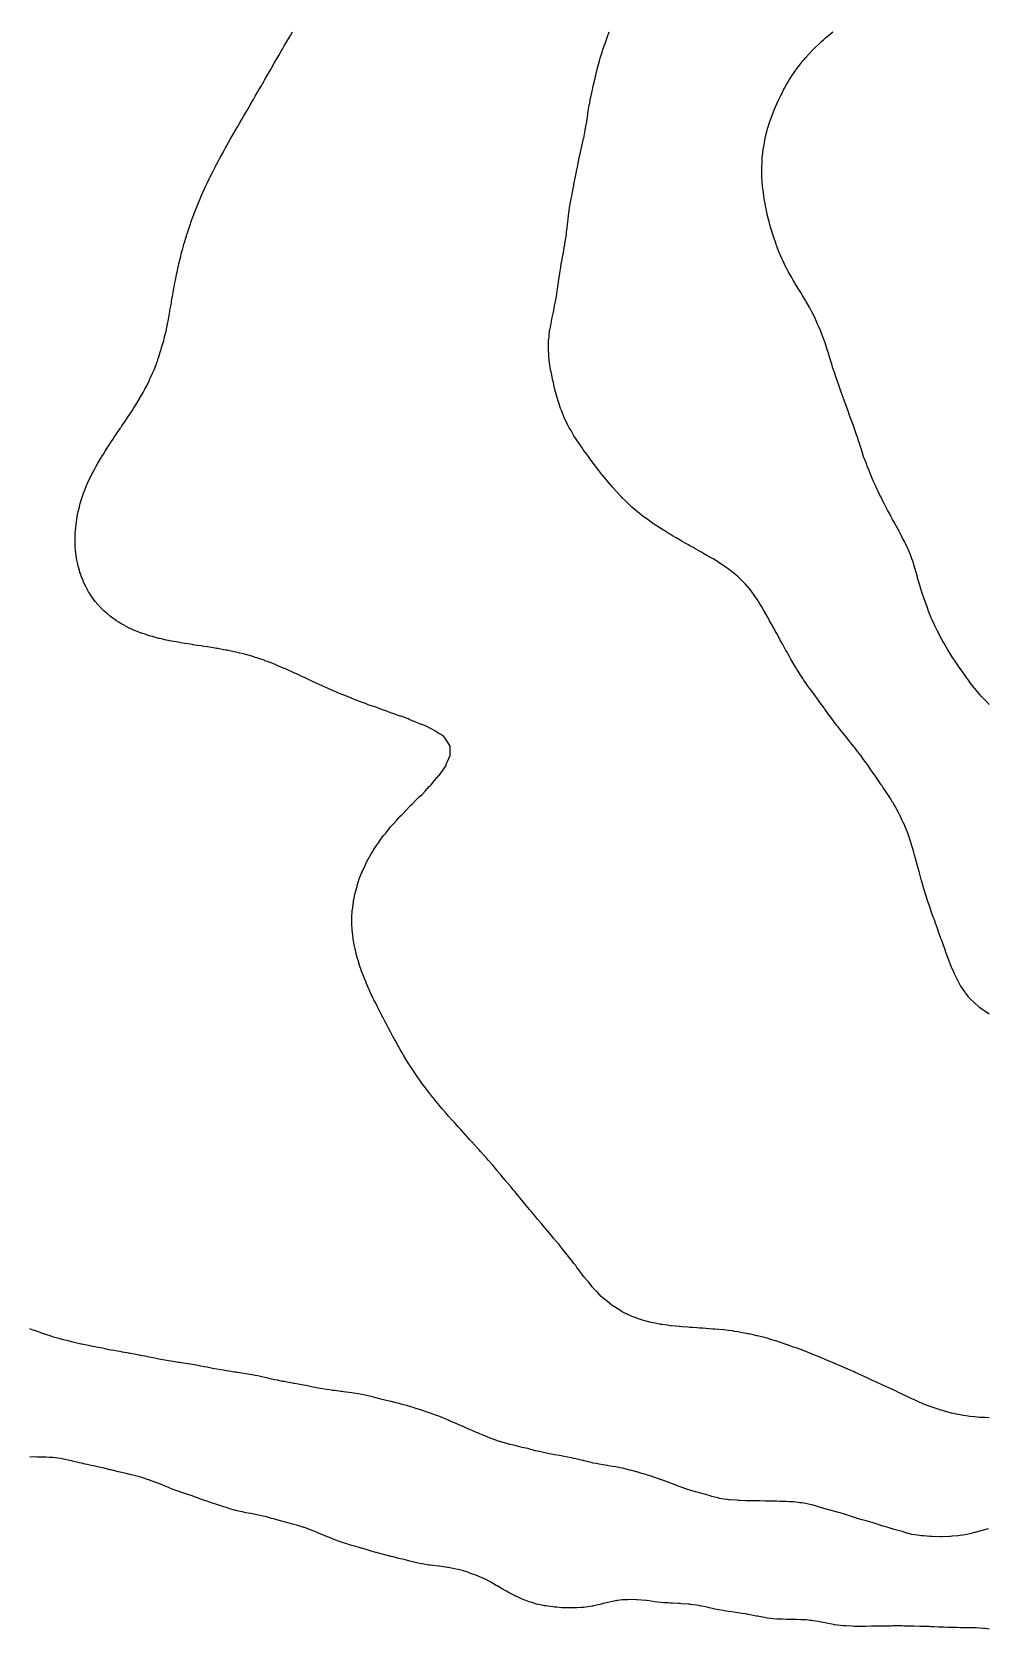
# Model space of a CAD drawing. Extents: x -717077 to -715000, y -984627 to -984000.
# Drawn here: x -716029.6 to -715930.7, y -984166 to -984000.5 of the extents above; entities that cross this region are included whole.
import ezdxf

# ---------------------------------------------------------------- set-up
doc = ezdxf.new("R2010")
doc.units = 0
doc.layers.add('buffer_B1_0_1_clip', color=7, linetype='Continuous')

msp = doc.modelspace()

# ---------------------------------------------------------------- linework, layer by layer
at = {"layer": 'buffer_B1_0_1_clip'}
for points in [[(-715930.5, -984144.08), (-715930.93, -984144.06), (-715931.06, -984144.06), (-715931.5, -984144.04), (-715931.99, -984143.99), (-715932.01, -984143.99), (-715932.5, -984143.94), (-715932.88, -984143.88), (-715933.17, -984143.83), (-715933.5, -984143.77), (-715933.73, -984143.73), (-715934.41, -984143.59), (-715934.5, -984143.57), (-715934.55, -984143.56), (-715934.79, -984143.5), (-715935.34, -984143.34), (-715935.5, -984143.3), (-715935.8, -984143.2), (-715936.1, -984143.1), (-715936.5, -984142.96), (-715936.83, -984142.84), (-715937.37, -984142.62), (-715937.5, -984142.57), (-715937.55, -984142.55), (-715937.68, -984142.5), (-715938.23, -984142.23), (-715938.5, -984142.11), (-715938.91, -984141.91), (-715939.23, -984141.77), (-715939.59, -984141.6), (-715939.82, -984141.5), (-715940.27, -984141.27), (-715940.5, -984141.16), (-715940.95, -984140.95), (-715941.12, -984140.87), (-715941.5, -984140.7), (-715941.64, -984140.64), (-715941.95, -984140.5), (-715942.32, -984140.32), (-715942.5, -984140.24), (-715942.99, -984140.01), (-715943, -984140), (-715943.5, -984139.78), (-715943.69, -984139.69), (-715944.14, -984139.5), (-715944.38, -984139.38), (-715944.5, -984139.33), (-715944.8, -984139.2), (-715945.07, -984139.07), (-715945.76, -984138.77), (-715946.42, -984138.5), (-715946.47, -984138.48), (-715946.5, -984138.46), (-715946.56, -984138.44), (-715947.17, -984138.17), (-715947.5, -984138.03), (-715947.87, -984137.87), (-715948.28, -984137.71), (-715948.5, -984137.63), (-715948.59, -984137.59), (-715948.83, -984137.5), (-715949.3, -984137.3), (-715949.5, -984137.22), (-715949.95, -984137.05), (-715950.02, -984137.02), (-715950.5, -984136.84), (-715950.75, -984136.75), (-715951.48, -984136.5), (-715951.49, -984136.49), (-715951.5, -984136.49), (-715951.51, -984136.49), (-715952.23, -984136.24), (-715952.5, -984136.15), (-715953, -984136), (-715953, -984136), (-715953.5, -984135.85), (-715953.78, -984135.78), (-715954.36, -984135.63), (-715954.5, -984135.6), (-715954.58, -984135.58), (-715954.95, -984135.5), (-715955.39, -984135.39), (-715955.5, -984135.37), (-715955.66, -984135.34), (-715956.22, -984135.23), (-715956.5, -984135.18), (-715956.87, -984135.13), (-715957.09, -984135.09), (-715957.5, -984135.04), (-715957.98, -984134.98), (-715958.01, -984134.98), (-715958.5, -984134.93), (-715958.9, -984134.9), (-715959.11, -984134.89), (-715959.5, -984134.85), (-715959.83, -984134.83), (-715960.19, -984134.81), (-715960.5, -984134.79), (-715960.76, -984134.77), (-715961.26, -984134.74), (-715961.5, -984134.72), (-715961.7, -984134.7), (-715962.34, -984134.66), (-715962.5, -984134.64), (-715962.62, -984134.63), (-715963.45, -984134.55), (-715963.5, -984134.54), (-715963.53, -984134.54), (-715963.83, -984134.5), (-715964.41, -984134.42), (-715964.5, -984134.41), (-715964.61, -984134.38), (-715965.25, -984134.25), (-715965.5, -984134.21), (-715965.9, -984134.1), (-715966.05, -984134.06), (-715966.5, -984133.94), (-715966.82, -984133.82), (-715967.37, -984133.63), (-715967.5, -984133.58), (-715967.56, -984133.56), (-715967.69, -984133.5), (-715968.22, -984133.23), (-715968.5, -984133.09), (-715968.86, -984132.87), (-715969.48, -984132.5), (-715969.49, -984132.49), (-715969.5, -984132.48), (-715969.59, -984132.41), (-715970.03, -984132.04), (-715970.5, -984131.66), (-715970.58, -984131.59), (-715970.68, -984131.5), (-715971.07, -984131.08), (-715971.5, -984130.64), (-715971.56, -984130.57), (-715971.63, -984130.5), (-715972.01, -984130.01), (-715972.15, -984129.85), (-715972.44, -984129.5), (-715972.46, -984129.47), (-715972.5, -984129.43), (-715972.89, -984128.89), (-715973.2, -984128.5), (-715973.32, -984128.32), (-715973.5, -984128.1), (-715973.75, -984127.75), (-715973.96, -984127.5), (-715974.19, -984127.19), (-715974.5, -984126.82), (-715974.64, -984126.64), (-715974.76, -984126.5), (-715975.08, -984126.09), (-715975.5, -984125.61), (-715975.55, -984125.55), (-715975.59, -984125.5), (-715976, -984125), (-715976, -984125), (-715976.43, -984124.5), (-715976.46, -984124.47), (-715976.5, -984124.43), (-715976.91, -984123.92), (-715977.28, -984123.5), (-715977.38, -984123.38), (-715977.5, -984123.24), (-715977.83, -984122.83), (-715978.12, -984122.5), (-715978.29, -984122.29), (-715978.5, -984122.04), (-715978.74, -984121.74), (-715978.95, -984121.5), (-715979.19, -984121.19), (-715979.5, -984120.82), (-715979.64, -984120.65), (-715979.77, -984120.5), (-715980.09, -984120.09), (-715980.5, -984119.62), (-715980.55, -984119.55), (-715980.6, -984119.5), (-715981, -984119.01), (-715981.08, -984118.91), (-715981.44, -984118.5), (-715981.47, -984118.47), (-715981.5, -984118.43), (-715981.92, -984117.92), (-715982.3, -984117.5), (-715982.39, -984117.39), (-715982.5, -984117.27), (-715982.85, -984116.86), (-715983.19, -984116.5), (-715983.33, -984116.33), (-715983.5, -984116.15), (-715983.8, -984115.8), (-715984.08, -984115.5), (-715984.28, -984115.28), (-715984.5, -984115.05), (-715984.75, -984114.76), (-715984.99, -984114.5), (-715985.23, -984114.23), (-715985.5, -984113.94), (-715985.7, -984113.71), (-715985.89, -984113.5), (-715986.17, -984113.18), (-715986.5, -984112.82), (-715986.64, -984112.65), (-715986.77, -984112.5), (-715987.1, -984112.1), (-715987.5, -984111.65), (-715987.56, -984111.57), (-715987.62, -984111.5), (-715988.01, -984111.01), (-715988.11, -984110.89), (-715988.42, -984110.5), (-715988.46, -984110.46), (-715988.5, -984110.41), (-715988.89, -984109.89), (-715989.18, -984109.5), (-715989.31, -984109.32), (-715989.5, -984109.07), (-715989.73, -984108.73), (-715989.89, -984108.5), (-715990.13, -984108.13), (-715990.5, -984107.58), (-715990.53, -984107.53), (-715990.55, -984107.5), (-715990.62, -984107.37), (-715990.9, -984106.91), (-715991.15, -984106.5), (-715991.28, -984106.28), (-715991.5, -984105.92), (-715991.65, -984105.65), (-715991.73, -984105.5), (-715992, -984105), (-715992.01, -984104.99), (-715992.28, -984104.5), (-715992.36, -984104.36), (-715992.5, -984104.11), (-715992.7, -984103.71), (-715992.81, -984103.5), (-715993.05, -984103.05), (-715993.16, -984102.84), (-715993.34, -984102.5), (-715993.39, -984102.4), (-715993.5, -984102.21), (-715993.85, -984101.5), (-715994.07, -984101.07), (-715994.21, -984100.79), (-715994.35, -984100.5), (-715994.4, -984100.4), (-715994.5, -984100.21), (-715994.71, -984099.72), (-715994.81, -984099.5), (-715995.01, -984099.02), (-715995.03, -984098.96), (-715995.23, -984098.5), (-715995.31, -984098.31), (-715995.5, -984097.82), (-715995.58, -984097.58), (-715995.61, -984097.5), (-715995.66, -984097.34), (-715995.82, -984096.82), (-715995.92, -984096.5), (-715996.04, -984096.04), (-715996.06, -984095.93), (-715996.17, -984095.5), (-715996.23, -984095.23), (-715996.34, -984094.66), (-715996.37, -984094.5), (-715996.38, -984094.38), (-715996.48, -984093.52), (-715996.48, -984093.5), (-715996.48, -984093.48), (-715996.5, -984092.93), (-715996.51, -984092.51), (-715996.51, -984092.5), (-715996.51, -984092.49), (-715996.5, -984092.27), (-715996.46, -984091.54), (-715996.46, -984091.5), (-715996.45, -984091.45), (-715996.34, -984090.65), (-715996.32, -984090.5), (-715996.27, -984090.27), (-715996.18, -984089.82), (-715996.1, -984089.5), (-715995.97, -984089.03), (-715995.95, -984088.95), (-715995.81, -984088.5), (-715995.73, -984088.26), (-715995.5, -984087.65), (-715995.45, -984087.54), (-715995.44, -984087.5), (-715995.38, -984087.39), (-715995.14, -984086.86), (-715994.97, -984086.5), (-715994.81, -984086.19), (-715994.5, -984085.64), (-715994.44, -984085.55), (-715994.41, -984085.5), (-715994.25, -984085.26), (-715994.05, -984084.94), (-715993.75, -984084.5), (-715993.65, -984084.35), (-715993.5, -984084.13), (-715993.22, -984083.77), (-715992.99, -984083.5), (-715992.78, -984083.22), (-715992.5, -984082.87), (-715992.32, -984082.67), (-715992.15, -984082.5), (-715991.85, -984082.15), (-715991.5, -984081.76), (-715991.36, -984081.63), (-715991.22, -984081.5), (-715990.88, -984081.12), (-715990.5, -984080.72), (-715990.38, -984080.61), (-715990.26, -984080.5), (-715989.88, -984080.11), (-715989.5, -984079.73), (-715989.37, -984079.62), (-715989.23, -984079.5), (-715988.89, -984079.11), (-715988.5, -984078.69), (-715988.4, -984078.6), (-715988.28, -984078.5), (-715987.93, -984078.06), (-715987.5, -984077.55), (-715987.47, -984077.53), (-715987.44, -984077.5), (-715987.32, -984077.32), (-715987.06, -984076.94), (-715986.75, -984076.5), (-715986.69, -984076.31), (-715986.5, -984075.83), (-715986.39, -984075.61), (-715986.33, -984075.5), (-715986.32, -984075.32), (-715986.33, -984074.66), (-715986.32, -984074.5), (-715986.38, -984074.38), (-715986.5, -984074.23), (-715986.77, -984073.77), (-715986.98, -984073.5), (-715987.29, -984073.29), (-715987.5, -984073.18), (-715987.91, -984072.91), (-715988.29, -984072.7), (-715988.5, -984072.59), (-715988.55, -984072.55), (-715988.65, -984072.5), (-715989.25, -984072.25), (-715989.5, -984072.17), (-715989.96, -984071.97), (-715990.06, -984071.93), (-715990.5, -984071.76), (-715990.68, -984071.68), (-715991.11, -984071.5), (-715991.4, -984071.4), (-715991.5, -984071.38), (-715991.69, -984071.31), (-715992.14, -984071.14), (-715992.5, -984071.03), (-715992.88, -984070.88), (-715993.24, -984070.76), (-715993.5, -984070.66), (-715993.61, -984070.62), (-715993.92, -984070.5), (-715994.35, -984070.36), (-715994.5, -984070.31), (-715994.8, -984070.2), (-715995.09, -984070.09), (-715995.5, -984069.94), (-715995.81, -984069.82), (-715996.41, -984069.59), (-715996.5, -984069.55), (-715996.53, -984069.54), (-715996.62, -984069.5), (-715997.5, -984069.15), (-715997.96, -984068.96), (-715998.1, -984068.89), (-715998.5, -984068.73), (-715999.01, -984068.5), (-715999.35, -984068.35), (-715999.5, -984068.28), (-715999.89, -984068.1), (-716000.04, -984068.04), (-716000.5, -984067.83), (-716000.72, -984067.72), (-716001.2, -984067.5), (-716001.4, -984067.4), (-716001.5, -984067.36), (-716001.76, -984067.23), (-716002.08, -984067.08), (-716002.5, -984066.89), (-716003.38, -984066.5), (-716003.46, -984066.46), (-716003.5, -984066.44), (-716003.59, -984066.4), (-716004.16, -984066.16), (-716004.5, -984066.01), (-716004.87, -984065.87), (-716005.28, -984065.72), (-716005.5, -984065.64), (-716005.6, -984065.6), (-716005.92, -984065.5), (-716006.35, -984065.35), (-716006.5, -984065.3), (-716006.77, -984065.22), (-716007.12, -984065.12), (-716007.5, -984065.01), (-716007.9, -984064.91), (-716008.15, -984064.85), (-716008.5, -984064.76), (-716008.71, -984064.71), (-716009.43, -984064.56), (-716009.5, -984064.55), (-716009.54, -984064.54), (-716009.78, -984064.5), (-716010.39, -984064.39), (-716010.5, -984064.37), (-716010.65, -984064.34), (-716011.24, -984064.25), (-716011.5, -984064.21), (-716011.84, -984064.16), (-716012.11, -984064.11), (-716012.5, -984064.06), (-716012.98, -984063.99), (-716013.02, -984063.98), (-716013.5, -984063.91), (-716013.85, -984063.85), (-716014.21, -984063.79), (-716014.5, -984063.74), (-716014.7, -984063.7), (-716015.43, -984063.57), (-716015.5, -984063.55), (-716015.54, -984063.54), (-716015.74, -984063.5), (-716016.36, -984063.36), (-716016.5, -984063.33), (-716016.73, -984063.27), (-716017.15, -984063.15), (-716017.5, -984063.06), (-716017.91, -984062.91), (-716018.17, -984062.82), (-716018.5, -984062.71), (-716018.65, -984062.65), (-716019.01, -984062.5), (-716019.35, -984062.35), (-716019.5, -984062.29), (-716019.95, -984062.05), (-716020.01, -984062.01), (-716020.5, -984061.75), (-716020.65, -984061.65), (-716020.88, -984061.5), (-716021.24, -984061.24), (-716021.5, -984061.05), (-716021.8, -984060.8), (-716022.14, -984060.5), (-716022.32, -984060.33), (-716022.5, -984060.15), (-716022.81, -984059.81), (-716023.07, -984059.5), (-716023.26, -984059.26), (-716023.5, -984058.91), (-716023.66, -984058.66), (-716023.76, -984058.5), (-716024.02, -984058.02), (-716024.05, -984057.94), (-716024.28, -984057.5), (-716024.34, -984057.34), (-716024.5, -984056.94), (-716024.62, -984056.62), (-716024.66, -984056.5), (-716024.72, -984056.27), (-716024.84, -984055.84), (-716024.93, -984055.5), (-716025.01, -984055.01), (-716025.01, -984054.98), (-716025.09, -984054.5), (-716025.12, -984054.12), (-716025.14, -984053.86), (-716025.17, -984053.5), (-716025.16, -984053.17), (-716025.16, -984052.84), (-716025.16, -984052.5), (-716025.12, -984052.12), (-716025.1, -984051.89), (-716025.07, -984051.5), (-716024.99, -984051.01), (-716024.98, -984050.99), (-716024.9, -984050.5), (-716024.83, -984050.17), (-716024.72, -984049.72), (-716024.67, -984049.5), (-716024.63, -984049.37), (-716024.5, -984048.91), (-716024.4, -984048.6), (-716024.37, -984048.5), (-716024.28, -984048.28), (-716024.12, -984047.87), (-716023.98, -984047.5), (-716023.83, -984047.17), (-716023.54, -984046.54), (-716023.52, -984046.5), (-716023.51, -984046.48), (-716023.5, -984046.45), (-716023.16, -984045.84), (-716022.98, -984045.5), (-716022.8, -984045.19), (-716022.5, -984044.66), (-716022.44, -984044.56), (-716022.4, -984044.5), (-716022.23, -984044.23), (-716022.05, -984043.95), (-716021.77, -984043.5), (-716021.66, -984043.33), (-716021.5, -984043.07), (-716021.27, -984042.73), (-716021.11, -984042.5), (-716020.86, -984042.13), (-716020.5, -984041.58), (-716020.46, -984041.53), (-716020.44, -984041.5), (-716020.32, -984041.32), (-716020.06, -984040.94), (-716019.76, -984040.5), (-716019.66, -984040.34), (-716019.5, -984040.1), (-716019.26, -984039.74), (-716019.1, -984039.5), (-716018.87, -984039.13), (-716018.5, -984038.51), (-716018.49, -984038.5), (-716018.49, -984038.5), (-716018.48, -984038.48), (-716018.13, -984037.87), (-716017.93, -984037.5), (-716017.78, -984037.22), (-716017.5, -984036.63), (-716017.45, -984036.54), (-716017.43, -984036.5), (-716017.38, -984036.38), (-716017.14, -984035.86), (-716016.99, -984035.5), (-716016.85, -984035.15), (-716016.68, -984034.69), (-716016.61, -984034.5), (-716016.58, -984034.41), (-716016.5, -984034.15), (-716016.34, -984033.66), (-716016.29, -984033.5), (-716016.2, -984033.2), (-716016.1, -984032.89), (-716015.99, -984032.5), (-716015.89, -984032.1), (-716015.83, -984031.83), (-716015.75, -984031.5), (-716015.7, -984031.29), (-716015.55, -984030.56), (-716015.54, -984030.5), (-716015.53, -984030.46), (-716015.5, -984030.26), (-716015.38, -984029.62), (-716015.36, -984029.5), (-716015.34, -984029.34), (-716015.23, -984028.76), (-716015.19, -984028.5), (-716015.13, -984028.13), (-716015.09, -984027.91), (-716015.02, -984027.5), (-716014.94, -984027.06), (-716014.91, -984026.92), (-716014.84, -984026.5), (-716014.78, -984026.22), (-716014.68, -984025.68), (-716014.64, -984025.5), (-716014.61, -984025.38), (-716014.5, -984024.84), (-716014.43, -984024.56), (-716014.42, -984024.5), (-716014.39, -984024.39), (-716014.23, -984023.76), (-716014.17, -984023.5), (-716014.04, -984023.04), (-716014.02, -984022.98), (-716013.89, -984022.5), (-716013.8, -984022.2), (-716013.63, -984021.63), (-716013.59, -984021.5), (-716013.57, -984021.43), (-716013.5, -984021.21), (-716013.32, -984020.68), (-716013.26, -984020.5), (-716013.13, -984020.13), (-716013.06, -984019.94), (-716012.9, -984019.5), (-716012.79, -984019.21), (-716012.54, -984018.54), (-716012.52, -984018.5), (-716012.51, -984018.48), (-716012.5, -984018.44), (-716012.22, -984017.78), (-716012.1, -984017.5), (-716011.65, -984016.5), (-716011.6, -984016.39), (-716011.5, -984016.17), (-716011.28, -984015.72), (-716011.17, -984015.5), (-716010.94, -984015.05), (-716010.84, -984014.84), (-716010.66, -984014.5), (-716010.61, -984014.39), (-716010.5, -984014.17), (-716010.26, -984013.73), (-716010.13, -984013.5), (-716009.91, -984013.09), (-716009.7, -984012.71), (-716009.59, -984012.5), (-716009.5, -984012.33), (-716009.02, -984011.5), (-716008.83, -984011.16), (-716008.5, -984010.57), (-716008.47, -984010.53), (-716008.45, -984010.5), (-716008.39, -984010.4), (-716008.1, -984009.9), (-716007.87, -984009.5), (-716007.73, -984009.26), (-716007.5, -984008.85), (-716007.36, -984008.63), (-716007.29, -984008.5), (-716006.99, -984008), (-716006.99, -984007.99), (-716006.7, -984007.5), (-716006.63, -984007.37), (-716006.5, -984007.14), (-716006.26, -984006.74), (-716006.12, -984006.5), (-716005.89, -984006.11), (-716005.62, -984005.62), (-716005.55, -984005.5), (-716005.53, -984005.47), (-716005.5, -984005.41), (-716005.16, -984004.83), (-716004.98, -984004.5), (-716004.8, -984004.2), (-716004.5, -984003.66), (-716004.44, -984003.56), (-716004.4, -984003.5), (-716004.27, -984003.28), (-716004.07, -984002.93), (-716003.82, -984002.5), (-716003.7, -984002.3), (-716003.5, -984001.95), (-716003.33, -984001.67), (-716003.23, -984001.5), (-716002.96, -984001.04), (-716002.85, -984000.86), (-716002.65, -984000.5)], [(-715930.5, -984102.25), (-715930.95, -984101.95), (-715931.25, -984101.74), (-715931.5, -984101.58), (-715931.54, -984101.54), (-715931.59, -984101.5), (-715932.06, -984101.06), (-715932.5, -984100.63), (-715932.56, -984100.56), (-715932.61, -984100.5), (-715932.96, -984100.04), (-715932.99, -984099.99), (-715933.35, -984099.5), (-715933.4, -984099.41), (-715933.5, -984099.25), (-715933.76, -984098.76), (-715933.9, -984098.5), (-715934.09, -984098.09), (-715934.24, -984097.75), (-715934.36, -984097.5), (-715934.4, -984097.4), (-715934.5, -984097.15), (-715934.68, -984096.68), (-715934.74, -984096.5), (-715934.89, -984096.11), (-715934.94, -984095.95), (-715935.11, -984095.5), (-715935.21, -984095.21), (-715935.45, -984094.54), (-715935.47, -984094.5), (-715935.48, -984094.48), (-715935.5, -984094.42), (-715935.74, -984093.74), (-715935.82, -984093.5), (-715936, -984093), (-715936.01, -984092.99), (-715936.18, -984092.5), (-715936.27, -984092.27), (-715936.5, -984091.62), (-715936.53, -984091.53), (-715936.54, -984091.5), (-715936.56, -984091.44), (-715936.78, -984090.78), (-715936.88, -984090.5), (-715937.03, -984090.03), (-715937.05, -984089.94), (-715937.19, -984089.5), (-715937.26, -984089.27), (-715937.48, -984088.52), (-715937.48, -984088.5), (-715937.49, -984088.49), (-715937.5, -984088.45), (-715937.75, -984087.5), (-715937.84, -984087.15), (-715937.91, -984086.91), (-715938.02, -984086.5), (-715938.12, -984086.12), (-715938.22, -984085.78), (-715938.29, -984085.5), (-715938.34, -984085.34), (-715938.5, -984084.81), (-715938.57, -984084.57), (-715938.59, -984084.5), (-715938.64, -984084.36), (-715938.82, -984083.82), (-715938.94, -984083.5), (-715939.1, -984083.1), (-715939.25, -984082.75), (-715939.35, -984082.5), (-715939.4, -984082.4), (-715939.5, -984082.19), (-715939.72, -984081.72), (-715939.82, -984081.5), (-715940.06, -984081.06), (-715940.21, -984080.79), (-715940.36, -984080.5), (-715940.42, -984080.42), (-715940.5, -984080.29), (-715940.8, -984079.8), (-715940.98, -984079.5), (-715941.2, -984079.2), (-715941.5, -984078.76), (-715941.6, -984078.6), (-715941.67, -984078.5), (-715942.01, -984078.01), (-715942.07, -984077.93), (-715942.36, -984077.5), (-715942.42, -984077.42), (-715942.5, -984077.3), (-715942.82, -984076.83), (-715943.04, -984076.5), (-715943.23, -984076.24), (-715943.5, -984075.88), (-715943.65, -984075.66), (-715943.77, -984075.5), (-715944.09, -984075.09), (-715944.5, -984074.57), (-715944.53, -984074.53), (-715944.55, -984074.5), (-715944.76, -984074.24), (-715944.97, -984073.97), (-715945.35, -984073.5), (-715945.42, -984073.42), (-715945.5, -984073.33), (-715945.86, -984072.87), (-715946.15, -984072.5), (-715946.31, -984072.31), (-715946.5, -984072.07), (-715946.74, -984071.74), (-715947.16, -984071.16), (-715947.5, -984070.7), (-715947.58, -984070.58), (-715947.64, -984070.5), (-715948, -984070), (-715948, -984070), (-715948.36, -984069.5), (-715948.42, -984069.42), (-715948.5, -984069.32), (-715948.84, -984068.85), (-715949.1, -984068.5), (-715949.27, -984068.27), (-715949.5, -984067.95), (-715949.68, -984067.68), (-715949.81, -984067.5), (-715950.08, -984067.08), (-715950.35, -984066.64), (-715950.45, -984066.5), (-715950.46, -984066.47), (-715950.5, -984066.41), (-715950.83, -984065.83), (-715951.03, -984065.5), (-715951.19, -984065.2), (-715951.5, -984064.66), (-715951.55, -984064.56), (-715951.59, -984064.5), (-715951.69, -984064.3), (-715951.91, -984063.91), (-715952.14, -984063.5), (-715952.26, -984063.26), (-715952.5, -984062.83), (-715952.62, -984062.62), (-715952.68, -984062.5), (-715952.91, -984062.09), (-715952.97, -984061.97), (-715953.24, -984061.5), (-715953.33, -984061.33), (-715953.5, -984061.03), (-715953.69, -984060.69), (-715953.8, -984060.5), (-715954.06, -984060.06), (-715954.26, -984059.74), (-715954.4, -984059.5), (-715954.44, -984059.44), (-715954.5, -984059.35), (-715954.84, -984058.84), (-715955.09, -984058.5), (-715955.27, -984058.27), (-715955.5, -984057.99), (-715955.72, -984057.73), (-715955.94, -984057.5), (-715956.22, -984057.22), (-715956.5, -984056.97), (-715956.74, -984056.74), (-715957.05, -984056.5), (-715957.3, -984056.3), (-715957.5, -984056.16), (-715957.88, -984055.88), (-715958.47, -984055.5), (-715958.49, -984055.49), (-715958.5, -984055.48), (-715958.54, -984055.45), (-715959.1, -984055.1), (-715959.5, -984054.88), (-715959.73, -984054.73), (-715960.14, -984054.5), (-715960.36, -984054.37), (-715960.5, -984054.3), (-715960.98, -984054.01), (-715961, -984054), (-715961.5, -984053.73), (-715961.64, -984053.64), (-715961.9, -984053.5), (-715962.28, -984053.28), (-715962.5, -984053.16), (-715962.91, -984052.91), (-715963.3, -984052.7), (-715963.5, -984052.58), (-715963.55, -984052.55), (-715963.64, -984052.5), (-715964.16, -984052.16), (-715964.5, -984051.96), (-715964.77, -984051.78), (-715965.2, -984051.5), (-715965.37, -984051.38), (-715965.5, -984051.3), (-715965.95, -984050.96), (-715966.24, -984050.76), (-715966.5, -984050.57), (-715966.54, -984050.54), (-715966.59, -984050.5), (-715967.08, -984050.08), (-715967.5, -984049.74), (-715967.62, -984049.62), (-715967.76, -984049.5), (-715968.13, -984049.13), (-715968.5, -984048.76), (-715968.63, -984048.63), (-715968.75, -984048.5), (-715969.1, -984048.1), (-715969.5, -984047.66), (-715969.57, -984047.57), (-715969.64, -984047.5), (-715970.02, -984047.03), (-715970.37, -984046.62), (-715970.48, -984046.5), (-715970.49, -984046.49), (-715970.5, -984046.48), (-715970.92, -984045.92), (-715971.26, -984045.5), (-715971.36, -984045.36), (-715971.5, -984045.18), (-715971.78, -984044.79), (-715972.01, -984044.5), (-715972.21, -984044.21), (-715972.5, -984043.82), (-715972.63, -984043.63), (-715972.72, -984043.5), (-715973.03, -984043.03), (-715973.19, -984042.81), (-715973.4, -984042.5), (-715973.43, -984042.44), (-715973.5, -984042.34), (-715973.8, -984041.81), (-715973.99, -984041.5), (-715974.16, -984041.16), (-715974.49, -984040.51), (-715974.49, -984040.5), (-715974.49, -984040.5), (-715974.5, -984040.49), (-715974.77, -984039.78), (-715974.89, -984039.5), (-715975.03, -984039.03), (-715975.06, -984038.93), (-715975.2, -984038.5), (-715975.26, -984038.27), (-715975.47, -984037.53), (-715975.48, -984037.5), (-715975.48, -984037.48), (-715975.5, -984037.42), (-715975.67, -984036.67), (-715975.71, -984036.5), (-715975.76, -984036.23), (-715975.84, -984035.85), (-715975.92, -984035.5), (-715975.99, -984035), (-715975.99, -984035), (-715976.07, -984034.5), (-715976.1, -984034.11), (-715976.12, -984033.88), (-715976.15, -984033.5), (-715976.14, -984033.14), (-715976.13, -984032.86), (-715976.13, -984032.5), (-715976.08, -984032.09), (-715976.07, -984031.93), (-715976.02, -984031.5), (-715975.94, -984031.06), (-715975.91, -984030.92), (-715975.84, -984030.5), (-715975.78, -984030.22), (-715975.66, -984029.66), (-715975.63, -984029.5), (-715975.6, -984029.39), (-715975.5, -984028.84), (-715975.44, -984028.56), (-715975.43, -984028.5), (-715975.42, -984028.42), (-715975.29, -984027.7), (-715975.26, -984027.5), (-715975.22, -984027.23), (-715975.16, -984026.83), (-715975.12, -984026.5), (-715975.06, -984026.06), (-715975.04, -984025.96), (-715974.97, -984025.5), (-715974.91, -984025.09), (-715974.87, -984024.87), (-715974.81, -984024.5), (-715974.76, -984024.24), (-715974.65, -984023.65), (-715974.62, -984023.5), (-715974.6, -984023.4), (-715974.5, -984022.81), (-715974.45, -984022.55), (-715974.44, -984022.5), (-715974.43, -984022.43), (-715974.31, -984021.68), (-715974.29, -984021.5), (-715974.26, -984021.26), (-715974.21, -984020.79), (-715974.13, -984020.13), (-715974.1, -984019.89), (-715974.06, -984019.5), (-715973.99, -984019), (-715973.99, -984018.99), (-715973.92, -984018.5), (-715973.85, -984018.14), (-715973.79, -984017.79), (-715973.73, -984017.5), (-715973.7, -984017.3), (-715973.55, -984016.55), (-715973.54, -984016.5), (-715973.53, -984016.47), (-715973.5, -984016.29), (-715973.37, -984015.63), (-715973.34, -984015.5), (-715973.31, -984015.31), (-715973.21, -984014.79), (-715973.15, -984014.5), (-715973.06, -984014.07), (-715973.04, -984013.95), (-715972.95, -984013.5), (-715972.86, -984013.13), (-715972.78, -984012.78), (-715972.71, -984012.5), (-715972.67, -984012.32), (-715972.5, -984011.53), (-715972.49, -984011.5), (-715972.49, -984011.5), (-715972.49, -984011.49), (-715972.33, -984010.67), (-715972.3, -984010.5), (-715972.26, -984010.26), (-715972.18, -984009.81), (-715972.14, -984009.5), (-715972.07, -984009.07), (-715972.05, -984008.95), (-715971.98, -984008.5), (-715971.91, -984008.09), (-715971.87, -984007.88), (-715971.81, -984007.5), (-715971.75, -984007.24), (-715971.62, -984006.62), (-715971.59, -984006.5), (-715971.5, -984006.08), (-715971.39, -984005.61), (-715971.36, -984005.5), (-715971.32, -984005.32), (-715971.19, -984004.81), (-715971.12, -984004.5), (-715970.86, -984003.5), (-715970.78, -984003.22), (-715970.58, -984002.58), (-715970.55, -984002.5), (-715970.54, -984002.46), (-715970.5, -984002.33), (-715970.28, -984001.71), (-715970.21, -984001.5), (-715970.05, -984001.06), (-715970.03, -984000.97), (-715969.86, -984000.5)], [(-715930.5, -984070.19), (-715930.83, -984069.83), (-715931.15, -984069.5), (-715931.32, -984069.32), (-715931.5, -984069.12), (-715931.78, -984068.78), (-715932.02, -984068.5), (-715932.22, -984068.23), (-715932.5, -984067.87), (-715932.65, -984067.66), (-715932.77, -984067.5), (-715933.06, -984067.07), (-715933.41, -984066.59), (-715933.47, -984066.5), (-715933.48, -984066.49), (-715933.5, -984066.47), (-715933.89, -984065.89), (-715934.16, -984065.5), (-715934.29, -984065.3), (-715934.5, -984064.98), (-715934.68, -984064.69), (-715934.8, -984064.5), (-715935.05, -984064.05), (-715935.2, -984063.8), (-715935.37, -984063.5), (-715935.41, -984063.42), (-715935.5, -984063.26), (-715935.76, -984062.76), (-715935.89, -984062.5), (-715936.08, -984062.09), (-715936.25, -984061.75), (-715936.37, -984061.5), (-715936.41, -984061.41), (-715936.5, -984061.19), (-715936.7, -984060.7), (-715936.78, -984060.5), (-715936.94, -984060.06), (-715936.97, -984059.97), (-715937.14, -984059.5), (-715937.23, -984059.23), (-715937.47, -984058.53), (-715937.48, -984058.5), (-715937.48, -984058.49), (-715937.5, -984058.45), (-715937.72, -984057.73), (-715937.8, -984057.5), (-715937.91, -984057.09), (-715937.94, -984056.95), (-715938.07, -984056.5), (-715938.16, -984056.16), (-715938.29, -984055.7), (-715938.35, -984055.5), (-715938.39, -984055.39), (-715938.5, -984055.09), (-715938.65, -984054.66), (-715938.72, -984054.5), (-715938.9, -984054.1), (-715938.96, -984053.96), (-715939.17, -984053.5), (-715939.28, -984053.28), (-715939.5, -984052.87), (-715939.62, -984052.62), (-715939.68, -984052.5), (-715939.9, -984052.1), (-715939.97, -984051.97), (-715940.23, -984051.5), (-715940.32, -984051.32), (-715940.5, -984051.01), (-715940.67, -984050.68), (-715940.77, -984050.5), (-715941.02, -984050.03), (-715941.09, -984049.91), (-715941.31, -984049.5), (-715941.37, -984049.37), (-715941.5, -984049.13), (-715941.7, -984048.71), (-715941.81, -984048.5), (-715942.03, -984048.03), (-715942.09, -984047.91), (-715942.28, -984047.5), (-715942.34, -984047.35), (-715942.5, -984047), (-715942.64, -984046.65), (-715942.71, -984046.5), (-715942.86, -984046.14), (-715942.93, -984045.94), (-715943.12, -984045.5), (-715943.22, -984045.22), (-715943.5, -984044.51), (-715943.5, -984044.5), (-715943.5, -984044.5), (-715943.5, -984044.49), (-715943.74, -984043.75), (-715943.83, -984043.5), (-715943.98, -984043.01), (-715943.99, -984042.99), (-715944.15, -984042.5), (-715944.23, -984042.23), (-715944.49, -984041.51), (-715944.49, -984041.5), (-715944.49, -984041.49), (-715944.5, -984041.48), (-715944.75, -984040.75), (-715944.85, -984040.5), (-715945.02, -984040.02), (-715945.05, -984039.95), (-715945.22, -984039.5), (-715945.29, -984039.29), (-715945.5, -984038.74), (-715945.56, -984038.56), (-715945.58, -984038.5), (-715945.63, -984038.36), (-715945.82, -984037.82), (-715945.94, -984037.5), (-715946.08, -984037.08), (-715946.18, -984036.82), (-715946.29, -984036.5), (-715946.34, -984036.34), (-715946.5, -984035.88), (-715946.59, -984035.59), (-715946.62, -984035.5), (-715946.68, -984035.32), (-715946.82, -984034.82), (-715946.93, -984034.5), (-715947.06, -984034.06), (-715947.12, -984033.88), (-715947.24, -984033.5), (-715947.3, -984033.3), (-715947.5, -984032.72), (-715947.55, -984032.55), (-715947.57, -984032.5), (-715947.62, -984032.38), (-715947.82, -984031.82), (-715947.95, -984031.5), (-715948.11, -984031.11), (-715948.3, -984030.7), (-715948.38, -984030.5), (-715948.42, -984030.42), (-715948.5, -984030.27), (-715948.74, -984029.75), (-715948.87, -984029.5), (-715949.09, -984029.09), (-715949.32, -984028.67), (-715949.42, -984028.5), (-715949.45, -984028.45), (-715949.5, -984028.37), (-715949.82, -984027.82), (-715950.01, -984027.5), (-715950.2, -984027.2), (-715950.5, -984026.72), (-715950.58, -984026.58), (-715950.62, -984026.5), (-715950.8, -984026.2), (-715950.94, -984025.95), (-715951.2, -984025.5), (-715951.31, -984025.31), (-715951.5, -984024.96), (-715951.65, -984024.65), (-715951.72, -984024.5), (-715951.9, -984024.1), (-715951.96, -984023.96), (-715952.17, -984023.5), (-715952.27, -984023.27), (-715952.5, -984022.7), (-715952.55, -984022.55), (-715952.57, -984022.5), (-715952.61, -984022.39), (-715952.8, -984021.81), (-715952.9, -984021.5), (-715953.04, -984021.04), (-715953.08, -984020.92), (-715953.2, -984020.5), (-715953.26, -984020.27), (-715953.46, -984019.54), (-715953.47, -984019.5), (-715953.47, -984019.48), (-715953.5, -984019.37), (-715953.64, -984018.65), (-715953.67, -984018.5), (-715953.71, -984018.29), (-715953.79, -984017.8), (-715953.84, -984017.5), (-715953.89, -984017.1), (-715953.92, -984016.92), (-715953.97, -984016.5), (-715954.01, -984016.01), (-715954.01, -984015.99), (-715954.04, -984015.5), (-715954.04, -984015.05), (-715954.04, -984014.95), (-715954.05, -984014.5), (-715954.02, -984014.03), (-715954.02, -984013.98), (-715954, -984013.5), (-715953.94, -984013.05), (-715953.93, -984012.94), (-715953.88, -984012.5), (-715953.82, -984012.17), (-715953.75, -984011.75), (-715953.7, -984011.5), (-715953.66, -984011.33), (-715953.5, -984010.67), (-715953.46, -984010.54), (-715953.45, -984010.5), (-715953.42, -984010.43), (-715953.21, -984009.79), (-715953.11, -984009.5), (-715952.94, -984009.05), (-715952.87, -984008.88), (-715952.73, -984008.5), (-715952.66, -984008.33), (-715952.5, -984007.94), (-715952.36, -984007.64), (-715952.29, -984007.5), (-715952.08, -984007.08), (-715952.02, -984006.97), (-715951.79, -984006.5), (-715951.69, -984006.31), (-715951.5, -984005.96), (-715951.32, -984005.67), (-715951.22, -984005.5), (-715950.93, -984005.06), (-715950.7, -984004.7), (-715950.57, -984004.5), (-715950.54, -984004.46), (-715950.5, -984004.4), (-715950.1, -984003.89), (-715949.79, -984003.5), (-715949.66, -984003.34), (-715949.5, -984003.14), (-715949.19, -984002.81), (-715948.89, -984002.5), (-715948.7, -984002.3), (-715948.5, -984002.08), (-715948.19, -984001.81), (-715947.86, -984001.5), (-715947.67, -984001.32), (-715947.5, -984001.16), (-715947.13, -984000.86), (-715946.7, -984000.5)], [(-715930.59, -984155.59), (-715931.23, -984155.77), (-715931.5, -984155.84), (-715931.96, -984155.97), (-715932.01, -984155.98), (-715932.5, -984156.11), (-715932.83, -984156.17), (-715933.23, -984156.23), (-715933.5, -984156.28), (-715933.7, -984156.3), (-715934.35, -984156.36), (-715934.5, -984156.37), (-715934.62, -984156.37), (-715935.4, -984156.4), (-715935.5, -984156.4), (-715935.59, -984156.4), (-715936.39, -984156.39), (-715936.5, -984156.39), (-715936.62, -984156.38), (-715937.32, -984156.33), (-715937.5, -984156.31), (-715937.72, -984156.28), (-715938.2, -984156.21), (-715938.5, -984156.16), (-715938.96, -984156.03), (-715939.02, -984156.02), (-715939.5, -984155.88), (-715939.8, -984155.8), (-715940.35, -984155.64), (-715940.5, -984155.6), (-715940.58, -984155.58), (-715940.87, -984155.5), (-715941.35, -984155.35), (-715941.5, -984155.31), (-715941.78, -984155.22), (-715942.11, -984155.11), (-715942.5, -984154.98), (-715942.87, -984154.87), (-715943.24, -984154.76), (-715943.5, -984154.68), (-715943.64, -984154.64), (-715944.16, -984154.5), (-715944.42, -984154.42), (-715944.5, -984154.4), (-715944.64, -984154.35), (-715945.18, -984154.18), (-715945.5, -984154.08), (-715945.94, -984153.94), (-715946.1, -984153.9), (-715946.5, -984153.78), (-715946.71, -984153.72), (-715947.49, -984153.51), (-715947.5, -984153.51), (-715947.5, -984153.5), (-715947.52, -984153.5), (-715948.27, -984153.28), (-715948.5, -984153.2), (-715948.88, -984153.11), (-715949.07, -984153.07), (-715949.5, -984152.97), (-715949.91, -984152.91), (-715950.11, -984152.88), (-715950.5, -984152.83), (-715950.8, -984152.8), (-715951.22, -984152.78), (-715951.5, -984152.76), (-715951.75, -984152.75), (-715952.26, -984152.74), (-715952.5, -984152.73), (-715952.72, -984152.72), (-715953.28, -984152.72), (-715953.5, -984152.71), (-715953.7, -984152.71), (-715954.29, -984152.7), (-715954.5, -984152.7), (-715954.69, -984152.69), (-715955.31, -984152.69), (-715955.5, -984152.68), (-715955.67, -984152.67), (-715956.34, -984152.65), (-715956.5, -984152.65), (-715956.63, -984152.63), (-715957.42, -984152.58), (-715957.5, -984152.57), (-715957.56, -984152.56), (-715957.97, -984152.5), (-715958.42, -984152.43), (-715958.5, -984152.41), (-715958.61, -984152.38), (-715959.22, -984152.23), (-715959.5, -984152.15), (-715959.98, -984152.01), (-715960, -984152.01), (-715960.5, -984151.87), (-715960.78, -984151.78), (-715961.39, -984151.61), (-715961.5, -984151.58), (-715961.56, -984151.56), (-715961.74, -984151.5), (-715962.29, -984151.29), (-715962.5, -984151.22), (-715962.95, -984151.05), (-715963.02, -984151.02), (-715963.5, -984150.84), (-715963.75, -984150.75), (-715964.44, -984150.5), (-715964.48, -984150.48), (-715964.5, -984150.48), (-715964.53, -984150.47), (-715965.22, -984150.22), (-715965.5, -984150.13), (-715965.98, -984149.99), (-715966.02, -984149.97), (-715966.5, -984149.84), (-715966.76, -984149.76), (-715967.42, -984149.57), (-715967.5, -984149.55), (-715967.54, -984149.54), (-715967.72, -984149.5), (-715968.34, -984149.34), (-715968.5, -984149.31), (-715968.73, -984149.26), (-715969.17, -984149.18), (-715969.5, -984149.12), (-715969.95, -984149.05), (-715970.03, -984149.03), (-715970.5, -984148.96), (-715970.88, -984148.88), (-715971.16, -984148.83), (-715971.5, -984148.77), (-715971.72, -984148.72), (-715972.46, -984148.54), (-715972.5, -984148.53), (-715972.52, -984148.52), (-715972.63, -984148.5), (-715973.32, -984148.33), (-715973.5, -984148.29), (-715973.76, -984148.24), (-715974.15, -984148.15), (-715974.5, -984148.09), (-715974.99, -984148), (-715975, -984148), (-715975.5, -984147.92), (-715975.85, -984147.85), (-715976.21, -984147.78), (-715976.5, -984147.73), (-715977.45, -984147.5), (-715977.49, -984147.49), (-715977.5, -984147.49), (-715977.51, -984147.49), (-715978.28, -984147.28), (-715978.5, -984147.23), (-715978.85, -984147.15), (-715979.09, -984147.09), (-715979.5, -984147), (-715979.89, -984146.9), (-715980.16, -984146.84), (-715980.5, -984146.75), (-715980.69, -984146.69), (-715981.32, -984146.5), (-715981.45, -984146.46), (-715981.5, -984146.44), (-715981.6, -984146.4), (-715982.18, -984146.18), (-715982.5, -984146.05), (-715982.89, -984145.89), (-715983.25, -984145.75), (-715983.5, -984145.64), (-715983.6, -984145.6), (-715983.85, -984145.5), (-715984.29, -984145.3), (-715984.5, -984145.21), (-715984.99, -984144.99), (-715985.02, -984144.98), (-715985.5, -984144.77), (-715985.69, -984144.69), (-715986.15, -984144.5), (-715986.39, -984144.39), (-715986.5, -984144.34), (-715986.76, -984144.23), (-715987.09, -984144.1), (-715987.5, -984143.93), (-715987.81, -984143.81), (-715988.38, -984143.61), (-715988.5, -984143.57), (-715988.55, -984143.55), (-715988.72, -984143.5), (-715989.3, -984143.3), (-715989.5, -984143.24), (-715989.88, -984143.12), (-715990.05, -984143.06), (-715990.5, -984142.92), (-715990.82, -984142.82), (-715991.3, -984142.69), (-715991.5, -984142.64), (-715991.61, -984142.61), (-715992.06, -984142.5), (-715992.41, -984142.41), (-715992.5, -984142.39), (-715992.64, -984142.35), (-715993.21, -984142.21), (-715993.5, -984142.14), (-715993.97, -984142.02), (-715994.01, -984142.01), (-715994.5, -984141.89), (-715994.82, -984141.82), (-715995.28, -984141.72), (-715995.5, -984141.67), (-715995.64, -984141.64), (-715996.49, -984141.5), (-715996.5, -984141.5), (-715996.5, -984141.5), (-715996.52, -984141.5), (-715997.38, -984141.38), (-715997.5, -984141.37), (-715997.65, -984141.35), (-715998.27, -984141.27), (-715998.5, -984141.25), (-715998.8, -984141.2), (-715999.14, -984141.15), (-715999.5, -984141.09), (-716000, -984141), (-716000, -984141), (-716000.5, -984140.9), (-716000.83, -984140.83), (-716001.24, -984140.75), (-716001.5, -984140.7), (-716001.67, -984140.67), (-716002.46, -984140.53), (-716002.5, -984140.53), (-716002.52, -984140.52), (-716002.65, -984140.5), (-716003.36, -984140.36), (-716003.5, -984140.34), (-716003.69, -984140.31), (-716004.2, -984140.2), (-716004.5, -984140.15), (-716004.96, -984140.04), (-716005.02, -984140.02), (-716005.5, -984139.92), (-716005.84, -984139.84), (-716006.24, -984139.75), (-716006.5, -984139.7), (-716006.66, -984139.67), (-716007.47, -984139.53), (-716007.5, -984139.52), (-716007.52, -984139.52), (-716007.65, -984139.5), (-716008.38, -984139.38), (-716008.5, -984139.37), (-716008.65, -984139.35), (-716009.25, -984139.25), (-716009.5, -984139.22), (-716009.83, -984139.16), (-716010.11, -984139.11), (-716010.5, -984139.05), (-716010.95, -984138.96), (-716011.06, -984138.94), (-716011.5, -984138.85), (-716011.79, -984138.79), (-716012.31, -984138.69), (-716012.5, -984138.65), (-716012.63, -984138.63), (-716013.45, -984138.5), (-716013.49, -984138.49), (-716013.5, -984138.49), (-716013.51, -984138.49), (-716014.35, -984138.36), (-716014.5, -984138.34), (-716014.68, -984138.31), (-716015.23, -984138.23), (-716015.5, -984138.19), (-716015.87, -984138.13), (-716016.08, -984138.09), (-716016.5, -984138.02), (-716016.92, -984137.92), (-716017.11, -984137.88), (-716017.5, -984137.8), (-716017.75, -984137.75), (-716018.38, -984137.62), (-716018.5, -984137.6), (-716018.58, -984137.58), (-716019.04, -984137.5), (-716019.42, -984137.42), (-716019.5, -984137.41), (-716019.61, -984137.39), (-716020.27, -984137.27), (-716020.5, -984137.23), (-716020.82, -984137.18), (-716021.12, -984137.12), (-716021.5, -984137.06), (-716021.96, -984136.96), (-716022.05, -984136.94), (-716022.5, -984136.85), (-716022.79, -984136.79), (-716023.31, -984136.69), (-716023.5, -984136.65), (-716023.62, -984136.62), (-716024.28, -984136.5), (-716024.46, -984136.46), (-716024.5, -984136.45), (-716024.56, -984136.44), (-716025.27, -984136.27), (-716025.5, -984136.22), (-716025.87, -984136.12), (-716026.07, -984136.07), (-716026.5, -984135.96), (-716026.85, -984135.86), (-716027.25, -984135.75), (-716027.5, -984135.68), (-716027.63, -984135.64), (-716028.09, -984135.5), (-716028.39, -984135.4), (-716028.5, -984135.36), (-716028.72, -984135.28), (-716029.12, -984135.12), (-716029.5, -984134.99), (-716029.85, -984134.85)], [(-715930.5, -984165.97), (-715930.93, -984165.93), (-715931.08, -984165.92), (-715931.5, -984165.88), (-715931.86, -984165.86), (-715932.13, -984165.86), (-715932.5, -984165.85), (-715932.84, -984165.84), (-715933.15, -984165.84), (-715933.5, -984165.84), (-715933.82, -984165.82), (-715934.17, -984165.82), (-715934.5, -984165.81), (-715934.79, -984165.8), (-715935.21, -984165.79), (-715935.5, -984165.77), (-715935.76, -984165.76), (-715936.25, -984165.74), (-715936.5, -984165.73), (-715936.72, -984165.72), (-715937.3, -984165.7), (-715937.5, -984165.69), (-715937.68, -984165.69), (-715938.33, -984165.67), (-715938.5, -984165.67), (-715938.66, -984165.66), (-715939.34, -984165.66), (-715939.5, -984165.65), (-715939.65, -984165.65), (-715940.34, -984165.65), (-715940.5, -984165.65), (-715940.65, -984165.66), (-715941.33, -984165.66), (-715941.5, -984165.66), (-715941.66, -984165.67), (-715942.32, -984165.68), (-715942.5, -984165.68), (-715942.68, -984165.68), (-715943.31, -984165.69), (-715943.5, -984165.69), (-715943.69, -984165.69), (-715944.31, -984165.69), (-715944.5, -984165.69), (-715944.68, -984165.68), (-715945.35, -984165.65), (-715945.5, -984165.64), (-715945.63, -984165.63), (-715946.47, -984165.53), (-715946.5, -984165.52), (-715946.52, -984165.52), (-715946.63, -984165.5), (-715947.35, -984165.36), (-715947.5, -984165.32), (-715947.72, -984165.28), (-715948.19, -984165.2), (-715948.5, -984165.14), (-715948.91, -984165.09), (-715949.07, -984165.07), (-715949.5, -984165.03), (-715949.99, -984165.01), (-715950, -984165.01), (-715950.5, -984164.98), (-715950.97, -984164.98), (-715951.02, -984164.98), (-715951.5, -984164.97), (-715951.95, -984164.95), (-715952.05, -984164.95), (-715952.5, -984164.93), (-715952.89, -984164.9), (-715953.13, -984164.87), (-715953.5, -984164.83), (-715953.78, -984164.79), (-715954.32, -984164.68), (-715954.5, -984164.65), (-715954.62, -984164.63), (-715955.26, -984164.5), (-715955.46, -984164.46), (-715955.5, -984164.45), (-715955.56, -984164.44), (-715956.32, -984164.32), (-715956.5, -984164.29), (-715956.74, -984164.26), (-715957.19, -984164.2), (-715957.5, -984164.15), (-715957.91, -984164.08), (-715958.06, -984164.06), (-715958.5, -984163.98), (-715958.9, -984163.9), (-715959.17, -984163.83), (-715959.5, -984163.76), (-715959.71, -984163.72), (-715960.44, -984163.56), (-715960.5, -984163.55), (-715960.54, -984163.54), (-715960.84, -984163.5), (-715961.42, -984163.42), (-715961.5, -984163.41), (-715961.59, -984163.41), (-715962.35, -984163.35), (-715962.5, -984163.34), (-715962.66, -984163.33), (-715963.3, -984163.3), (-715963.5, -984163.29), (-715963.73, -984163.27), (-715964.23, -984163.24), (-715964.5, -984163.21), (-715964.83, -984163.17), (-715965.14, -984163.14), (-715965.5, -984163.09), (-715965.96, -984163.03), (-715966.02, -984163.03), (-715966.5, -984162.97), (-715966.94, -984162.95), (-715967.06, -984162.93), (-715967.5, -984162.91), (-715967.93, -984162.93), (-715968.07, -984162.93), (-715968.5, -984162.95), (-715968.97, -984163.02), (-715969.03, -984163.03), (-715969.5, -984163.11), (-715969.81, -984163.19), (-715970.29, -984163.29), (-715970.5, -984163.34), (-715970.62, -984163.38), (-715971.16, -984163.5), (-715971.43, -984163.56), (-715971.5, -984163.58), (-715971.59, -984163.59), (-715972.29, -984163.71), (-715972.5, -984163.73), (-715972.74, -984163.75), (-715973.22, -984163.78), (-715973.5, -984163.79), (-715973.78, -984163.79), (-715974.21, -984163.79), (-715974.5, -984163.78), (-715974.76, -984163.76), (-715975.27, -984163.72), (-715975.5, -984163.71), (-715975.68, -984163.68), (-715976.42, -984163.58), (-715976.5, -984163.57), (-715976.55, -984163.55), (-715976.8, -984163.5), (-715977.37, -984163.38), (-715977.5, -984163.35), (-715977.72, -984163.27), (-715978.14, -984163.14), (-715978.5, -984163.02), (-715978.86, -984162.87), (-715979.34, -984162.65), (-715979.5, -984162.59), (-715979.56, -984162.56), (-715979.67, -984162.5), (-715980.21, -984162.22), (-715980.5, -984162.06), (-715980.85, -984161.86), (-715981.46, -984161.5), (-715981.48, -984161.49), (-715981.5, -984161.48), (-715981.55, -984161.45), (-715982.12, -984161.13), (-715982.5, -984160.92), (-715982.78, -984160.78), (-715983.41, -984160.5), (-715983.47, -984160.47), (-715983.5, -984160.46), (-715983.56, -984160.44), (-715984.2, -984160.2), (-715984.5, -984160.09), (-715984.95, -984159.95), (-715985.08, -984159.92), (-715985.5, -984159.8), (-715985.74, -984159.75), (-715986.37, -984159.63), (-715986.5, -984159.6), (-715986.59, -984159.59), (-715987.25, -984159.5), (-715987.47, -984159.47), (-715987.5, -984159.47), (-715987.53, -984159.46), (-715988.35, -984159.36), (-715988.5, -984159.34), (-715988.69, -984159.31), (-715989.22, -984159.22), (-715989.5, -984159.17), (-715989.92, -984159.07), (-715990.04, -984159.05), (-715990.5, -984158.94), (-715990.84, -984158.85), (-715991.25, -984158.74), (-715991.5, -984158.68), (-715991.64, -984158.65), (-715992.24, -984158.5), (-715992.44, -984158.45), (-715992.5, -984158.44), (-715992.58, -984158.41), (-715993.24, -984158.24), (-715993.5, -984158.18), (-715993.95, -984158.05), (-715994.02, -984158.03), (-715994.5, -984157.89), (-715994.8, -984157.8), (-715995.36, -984157.64), (-715995.5, -984157.6), (-715995.57, -984157.58), (-715995.84, -984157.5), (-715996.35, -984157.35), (-715996.5, -984157.31), (-715996.76, -984157.23), (-715997.12, -984157.12), (-715997.5, -984157.01), (-715997.87, -984156.87), (-715998.28, -984156.72), (-715998.5, -984156.64), (-715998.59, -984156.6), (-715998.83, -984156.5), (-715999.3, -984156.3), (-715999.5, -984156.22), (-715999.98, -984156.02), (-716000, -984156.01), (-716000.5, -984155.8), (-716000.71, -984155.72), (-716001.32, -984155.5), (-716001.45, -984155.45), (-716001.5, -984155.43), (-716001.59, -984155.41), (-716002.21, -984155.22), (-716002.5, -984155.14), (-716002.99, -984155), (-716003, -984155), (-716003.5, -984154.87), (-716003.78, -984154.79), (-716004.38, -984154.61), (-716004.5, -984154.58), (-716004.56, -984154.56), (-716004.81, -984154.5), (-716005.35, -984154.36), (-716005.5, -984154.32), (-716005.72, -984154.27), (-716006.17, -984154.17), (-716006.5, -984154.11), (-716006.98, -984154.01), (-716007.01, -984154.01), (-716007.5, -984153.92), (-716007.84, -984153.84), (-716008.24, -984153.75), (-716008.5, -984153.7), (-716008.65, -984153.65), (-716009.16, -984153.5), (-716009.42, -984153.42), (-716009.5, -984153.39), (-716009.66, -984153.34), (-716010.17, -984153.17), (-716010.5, -984153.06), (-716010.92, -984152.92), (-716011.15, -984152.85), (-716011.5, -984152.73), (-716011.67, -984152.67), (-716012.16, -984152.5), (-716012.41, -984152.41), (-716012.5, -984152.38), (-716012.69, -984152.31), (-716013.14, -984152.15), (-716013.5, -984152.02), (-716013.89, -984151.89), (-716014.21, -984151.78), (-716014.5, -984151.69), (-716014.63, -984151.64), (-716015, -984151.5), (-716015.36, -984151.36), (-716015.5, -984151.3), (-716015.82, -984151.17), (-716016.07, -984151.08), (-716016.5, -984150.9), (-716016.79, -984150.79), (-716017.47, -984150.53), (-716017.5, -984150.52), (-716017.51, -984150.51), (-716017.55, -984150.5), (-716018.26, -984150.27), (-716018.5, -984150.19), (-716018.9, -984150.09), (-716019.05, -984150.06), (-716019.5, -984149.95), (-716019.86, -984149.87), (-716020.2, -984149.79), (-716020.5, -984149.73), (-716020.68, -984149.68), (-716021.47, -984149.48), (-716021.5, -984149.47), (-716021.54, -984149.46), (-716022.28, -984149.28), (-716022.5, -984149.22), (-716022.85, -984149.15), (-716023.09, -984149.1), (-716023.5, -984149.01), (-716023.92, -984148.92), (-716024.11, -984148.88), (-716024.5, -984148.8), (-716024.74, -984148.74), (-716025.43, -984148.56), (-716025.5, -984148.55), (-716025.54, -984148.54), (-716025.72, -984148.5), (-716026.36, -984148.36), (-716026.5, -984148.33), (-716026.69, -984148.31), (-716027.24, -984148.24), (-716027.5, -984148.21), (-716027.81, -984148.19), (-716028.17, -984148.17), (-716028.5, -984148.15), (-716028.85, -984148.15), (-716029.14, -984148.15), (-716029.5, -984148.14), (-716029.85, -984148.15)]]:
    msp.add_lwpolyline(points, dxfattribs=at)

doc.saveas('drawing.dxf')
